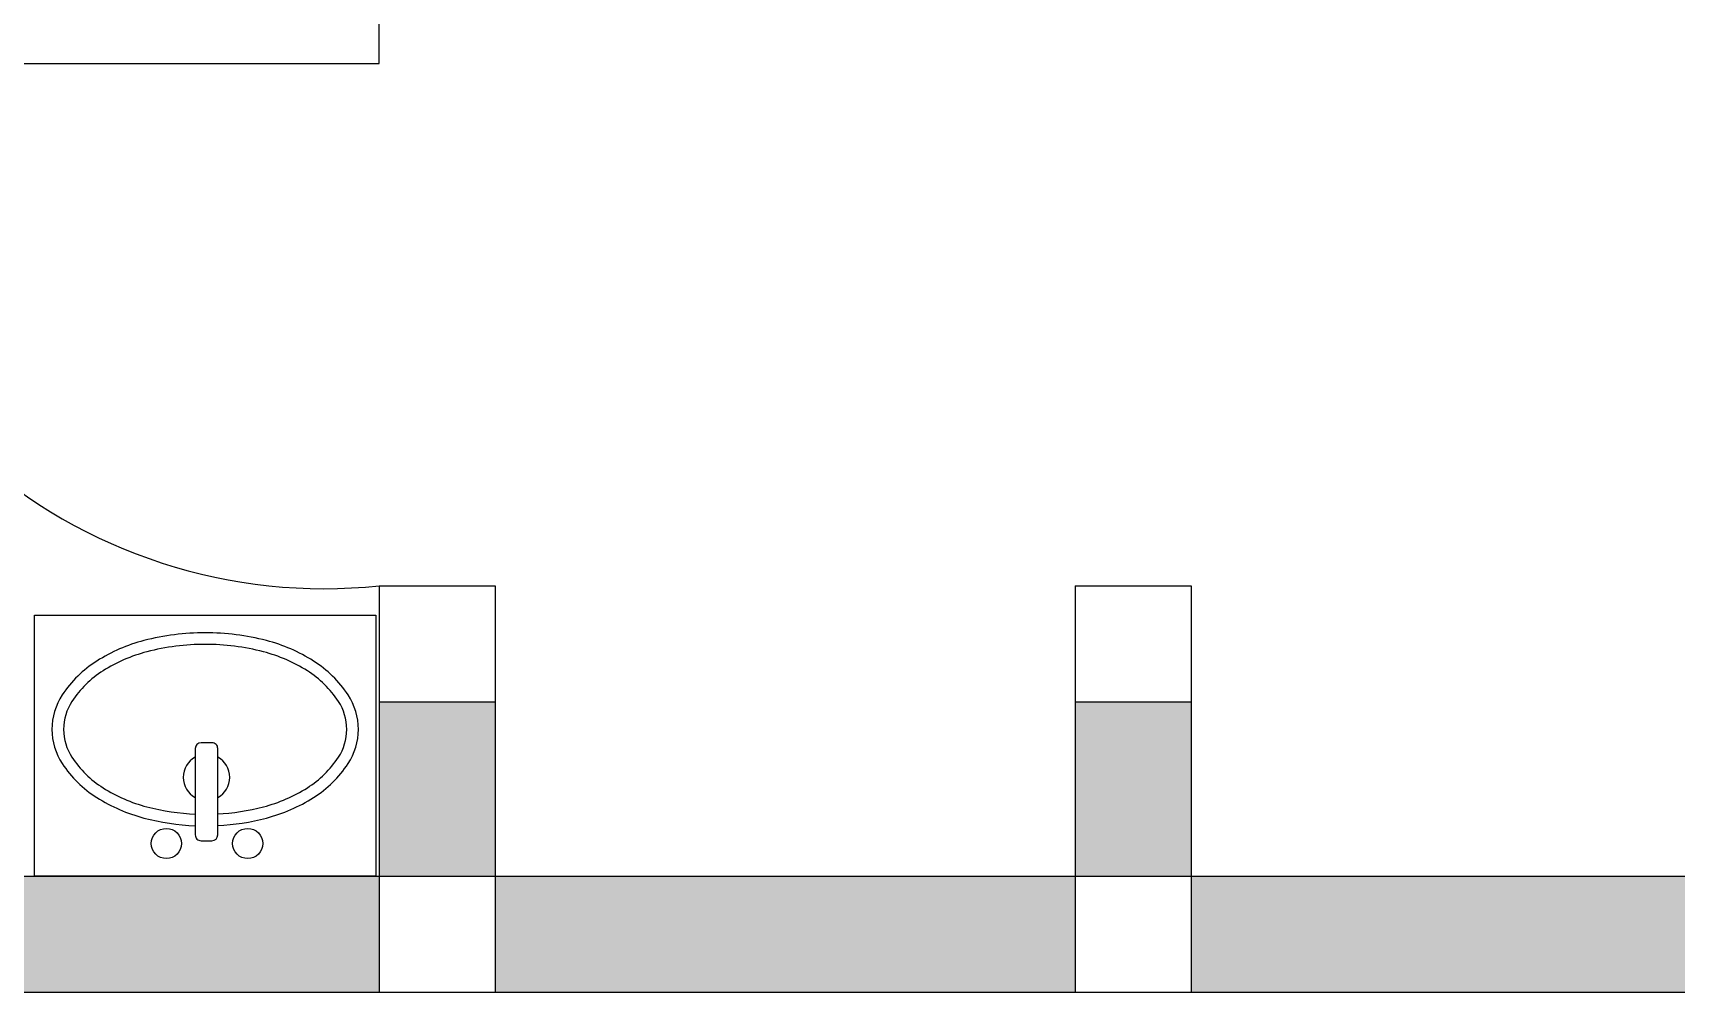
# Model space of a CAD drawing. Header units: metres. Extents: x -2.8 to 13.6, y -0.3 to 16.5.
# Drawn here: x 2.403 to 5.236, y 0 to 1.652 of the extents above; entities that cross this region are included whole.
import ezdxf

# ---------------------------------------------------------------- set-up
doc = ezdxf.new("R2010")
doc.units = ezdxf.units.M
for name, color, linetype in [('02-Muros', 250, 'Continuous'), ('04-Puertas', 5, 'Continuous'), ('05-EspMuro', 252, 'Continuous'), ('07-Muebles', 7, 'Continuous')]:
    doc.layers.add(name, color=color, linetype=linetype)

# ---------------------------------------------------------------- blocks, each defined once
blk = doc.blocks.new('LLAVES')
at = {"color": 0, "linetype": 'ByBlock'}
for p, q in [((0.0154, 0.0047), (0.0154, -0.0047)), ((0.0948, 0.0097), (0.0204, 0.0097)), ((0.0998, -0.0047), (0.0998, 0.0047)), ((0.0204, -0.0098), (0.0948, -0.0098))]:
    blk.add_line(p, q, dxfattribs=at)
for centre in [(0.013, 0.0346), (0.013, -0.0355)]:
    blk.add_circle(centre, 0.013, dxfattribs=at)
for centre, start, end in [((0.0204, 0.0047), 90, 180), ((0.0948, 0.0047), 0, 90), ((0.0204, -0.0047), 180, 270), ((0.0948, -0.0047), 270, 360)]:
    blk.add_arc(centre, 0.005, start, end, dxfattribs=at)

msp = doc.modelspace()

# ---------------------------------------------------------------- hatches: boundary and pattern name
at = {"layer": '05-EspMuro'}
h = msp.add_hatch(color=256, dxfattribs=at)
h.dxf.hatch_style = 1
h.paths.add_polyline_path([(3.2, 0.5), (3, 0.5), (3, 0.2), (3.2, 0.2)])
h = msp.add_hatch(color=256, dxfattribs=at)
h.dxf.hatch_style = 1
h.paths.add_polyline_path([(4.4, 0.5), (4.2, 0.5), (4.2, 0.2), (4.4, 0.2)])
h = msp.add_hatch(color=256, dxfattribs=at)
h.dxf.hatch_style = 1
h.paths.add_polyline_path([(3, 0.2), (0.2, 0.2), (0.2, 0), (3, 0)])
h = msp.add_hatch(color=256, dxfattribs=at)
h.dxf.hatch_style = 1
h.paths.add_polyline_path([(4.2, 0.2), (3.2, 0.2), (3.2, 0), (4.2, 0)])
h = msp.add_hatch(color=256, dxfattribs=at)
h.dxf.hatch_style = 1
h.paths.add_polyline_path([(6, 0.2), (4.4, 0.2), (4.4, 0), (6, 0)])

# ---------------------------------------------------------------- linework, layer by layer
at = {"layer": '02-Muros'}
for p, q in [((3, 0.7), (3.2, 0.7)), ((3, 0.7), (3, 0)), ((3.2, 0.7), (3.2, 0)), ((4.2, 0.7), (4.4, 0.7)), ((4.2, 0.7), (4.2, 0)), ((4.4, 0.7), (4.4, 0)), ((3, 0.5), (3.2, 0.5)), ((4.2, 0.5), (4.4, 0.5)), ((0, 0.2), (10, 0.2)), ((0, 0), (10, 0))]:
    msp.add_line(p, q, dxfattribs=at)
at = {"layer": '04-Puertas'}
msp.add_lwpolyline([(2, 1.7), (2, 1.6), (3, 1.6), (3, 1.7), (2, 1.7)], dxfattribs=at)
msp.add_arc((2.905, 1.6), 0.905, 180, 276.0256, dxfattribs=at)
at = {"layer": '07-Muebles'}
msp.add_lwpolyline([(2.4059, 0.6491), (2.9941, 0.6491), (2.9941, 0.2), (2.4059, 0.2), (2.4059, 0.6491)], dxfattribs=at)
for points in [[(2.7218, 0.2869, 0.050781), (2.8055, 0.2999, 0.076871), (2.8868, 0.3351, 0.107155), (2.9464, 0.3936, 0.146462), (2.9641, 0.4527, 0.146462), (2.9464, 0.5119, 0.107155), (2.8868, 0.5704, 0.076871), (2.8055, 0.6056, 0.063889), (2.7, 0.6191, 0.063889), (2.5945, 0.6056, 0.076871), (2.5132, 0.5704, 0.107155), (2.4536, 0.5119, 0.146462), (2.4359, 0.4527, 0.146462), (2.4536, 0.3936, 0.107155), (2.5132, 0.3351, 0.076871), (2.5945, 0.2999, 0.053581), (2.6828, 0.2867, 0.063889)], [(2.7208, 0.3069, 0.050781), (2.8005, 0.3192, 0.076871), (2.8761, 0.352, 0.107155), (2.9297, 0.4046, 0.146462), (2.9441, 0.4527, 0.146462), (2.9297, 0.5009, 0.107155), (2.8761, 0.5535, 0.076871), (2.8005, 0.5862, 0.063889), (2.7, 0.5991, 0.063889), (2.5995, 0.5862, 0.076871), (2.5239, 0.5535, 0.107155), (2.4703, 0.5009, 0.146462), (2.4559, 0.4527, 0.146462), (2.4703, 0.4046, 0.107155), (2.5239, 0.352, 0.076871), (2.5995, 0.3192, 0.053581), (2.6837, 0.3067, 0.053581)]]:
    msp.add_lwpolyline(points, format="xyb", dxfattribs=at)
for start, end in [(119.1764, 240.8236), (299.1764, 60.8236)]:
    msp.add_arc((2.7023, 0.37), 0.04, start, end, dxfattribs=at)

# ---------------------------------------------------------------- block references
at = {"layer": '07-Muebles', "xscale": 2, "yscale": 2, "zscale": 2, "rotation": 89.99999999999999}
msp.add_blockref('LLAVES', (2.7023, 0.23), dxfattribs=at)

doc.saveas('drawing.dxf')
